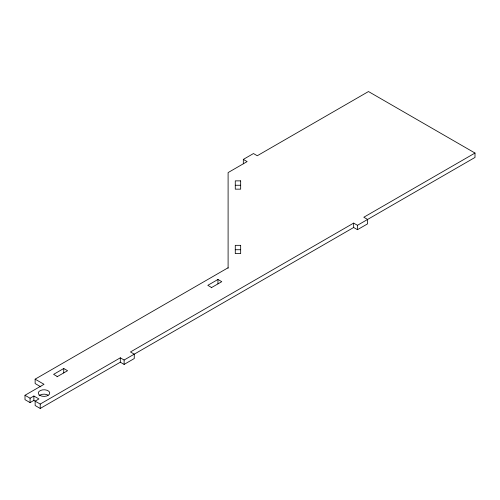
<?xml version="1.0" encoding="UTF-8"?>
<svg xmlns="http://www.w3.org/2000/svg" width="500" height="500" viewBox="0 0 500 500"><rect width="100%" height="100%" fill="white"/><g stroke="black" fill="none" stroke-linecap="round" stroke-linejoin="round"><path stroke-width="0.75" d="M243.325 163.794L243.325 159.4L253.475 153.544L257.275 155.744L368.475 91.544L475 153.044L475 157.438L357.463 225.3L353.656 223.1L130.463 351.962L134.262 354.162L134.262 358.55L124.119 364.412L120.312 362.212L40.219 408.456L35.144 405.531L35.144 401.138L38.95 398.938L33.875 396.012L30.075 398.206L25 395.275L25 399.669L30.075 402.6L33.875 400.406L40.219 404.062L120.312 357.819L124.119 360.019L353.656 227.494L357.463 229.694L367.606 223.831L367.606 219.438L363.806 217.244L475 153.044M40.85 386.856L35.138 383.556L35.138 379.162L228.1 267.756M56.981 376.8L67.562 370.706L63.744 368.506L53.6 374.363L57.413 376.562M211.188 287.769L221.769 281.675L217.956 279.475L207.806 285.331L211.625 287.531M25 395.275L44.025 384.294L35.138 379.162M235.275 185.263L240.669 185.263M235.275 249.725L240.669 249.725M243.325 159.4L247.131 161.6L228.1 172.587L228.1 268.25M357.463 225.3L357.463 229.694M353.656 223.1L353.656 227.494M217.956 279.475L217.956 283.863M124.119 360.019L124.119 364.412M120.312 357.819L120.312 362.212M63.744 368.506L63.744 372.9M40.219 404.062L40.219 408.456M33.875 396.012L33.875 400.406M30.075 398.206L30.075 402.6M39.05 395.819A5.737 3.312 0 0 1 48.081 395.131M240.669 180.869L235.275 180.869L235.275 189.156L240.669 189.156L240.669 180.869M240.669 245.331L235.275 245.331L235.275 253.619L240.669 253.619L240.669 245.331M39.962 395.425A5.737 3.312 0 0 0 49.569 393.938A5.737 3.312 0 0 0 42.538 389.881A5.737 3.312 0 0 0 39.962 395.425"/></g></svg>
